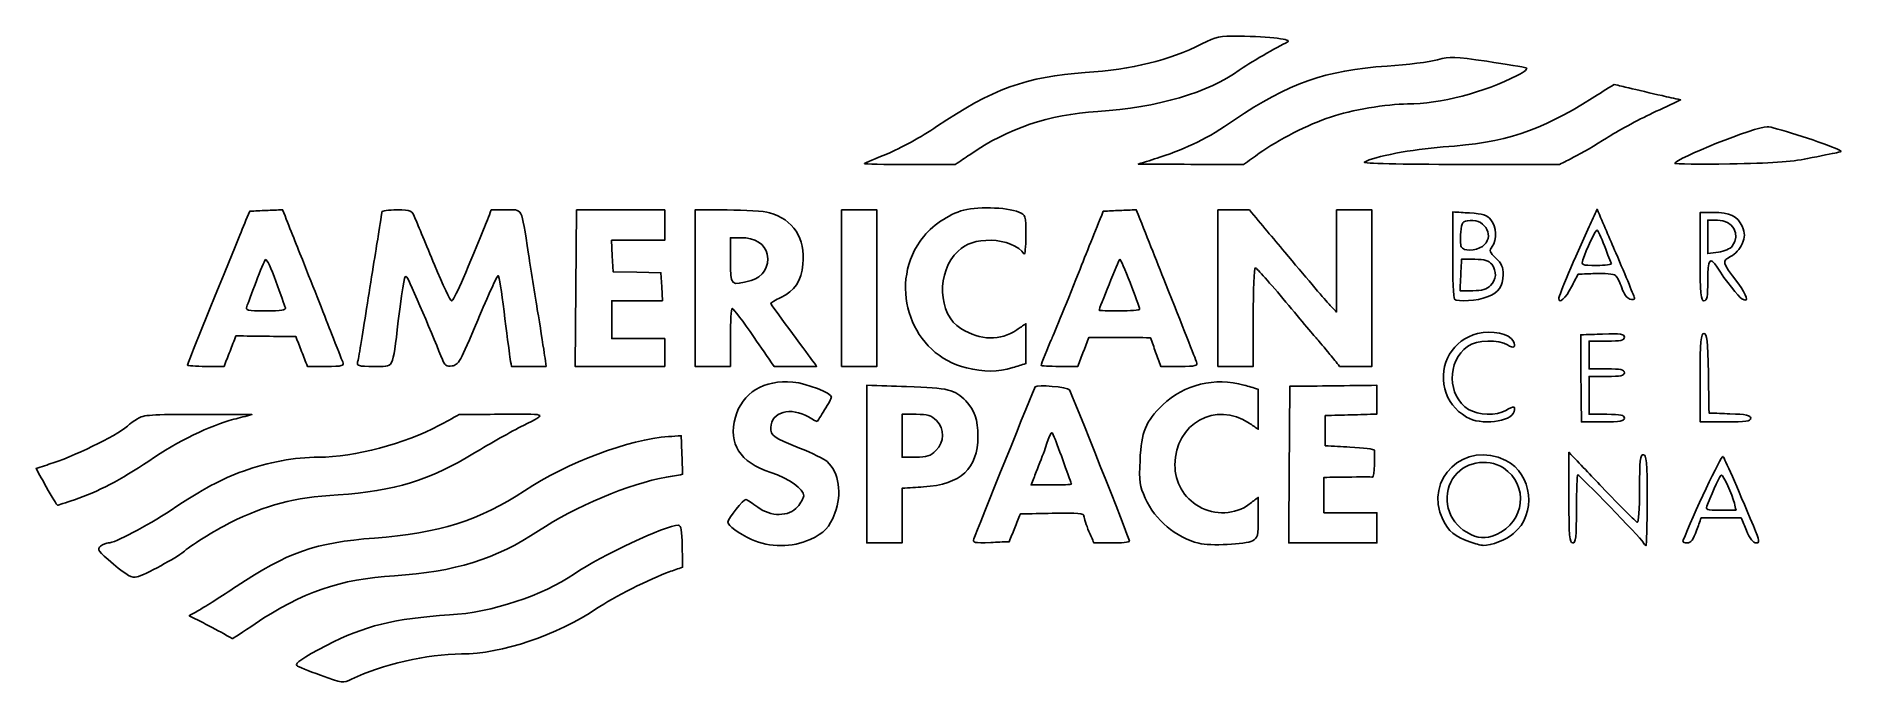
# Model space of a CAD drawing. Extents: x 23 to 559, y 22 to 214.
import ezdxf

# ---------------------------------------------------------------- set-up
doc = ezdxf.new("R2010")
doc.units = 0
doc.layers.add('IMAGE', color=7, linetype='CONTINUOUS')

msp = doc.modelspace()

# ---------------------------------------------------------------- linework, layer by layer
at = {"layer": 'IMAGE', "color": 7}
for points in [[(268.56, 175.78), (268.56, 175.78)], [(417.01, 176.21), (417.01, 176.21)], [(509.25, 175.84), (509.25, 175.84)], [(182.83, 138.75), (183.04, 162), (196.15, 162), (209.25, 162), (209.25, 157.5), (209.25, 153), (201.34, 153), (193.43, 153), (193.65, 148.31), (193.88, 143.62), (201, 143.49), (208.12, 143.35), (208.35, 139.17), (208.57, 135), (201.04, 135), (193.5, 135), (193.5, 129.38), (193.5, 123.75), (201.38, 123.75), (209.25, 123.75), (209.25, 119.62), (209.25, 115.5), (195.94, 115.5), (182.62, 115.5)], [(261.75, 138.75), (261.75, 162), (267, 162), (272.25, 162), (272.25, 138.75), (272.25, 115.5), (267, 115.5), (261.75, 115.5)], [(452.08, 151.17), (452.08, 151.17)], [(526.29, 151.22), (526.29, 151.22)], [(490.37, 146.06), (490.37, 146.06)], [(516.75, 148.12), (516.75, 148.12)], [(234.94, 141.04), (234.94, 141.04)], [(443.75, 135.5), (443.75, 135.5)], [(454.5, 139.5), (454.5, 139.5)], [(474.75, 135.65), (474.75, 135.65)], [(96.57, 132.94), (96.57, 132.94)], [(350.25, 132.43), (350.25, 132.43)], [(67.5, 115.87), (67.5, 115.87)], [(118.04, 116.81), (118.04, 116.81)], [(298.81, 115.05), (298.81, 115.05)], [(321, 115.78), (321, 115.78)], [(447.38, 100.4), (447.38, 100.4)], [(289.77, 90.48), (289.77, 90.48)], [(330, 80.51), (330, 80.51)], [(25.55, 79.69), (25.55, 79.69)], [(456.21, 65.53), (456.21, 65.53)], [(235.04, 64.05), (235.04, 64.05)], [(301.06, 64.28), (301.06, 64.28)], [(367.88, 62.9), (367.88, 62.9)], [(448.32, 63.32), (448.32, 63.32)], [(499.72, 63.3), (499.72, 63.3)], [(511.63, 63.64), (511.63, 63.64)], [(45.51, 56.75), (45.51, 56.75)], [(79.12, 35.54), (79.12, 35.54)], [(107.02, 23.67), (107.02, 23.67)]]:
    msp.add_lwpolyline(points, close=True, dxfattribs=at)
for points, knots in [([(275.41, 178.7), (279, 180.16), (285.55, 183.79), (289.96, 186.77), (306.36, 197.88), (316.9, 201.71), (334.12, 202.84), (348.15, 203.75), (358.93, 206.41), (368.79, 211.39), (372.97, 213.51), (374.1, 213.74), (379.67, 213.66), (389.17, 213.53), (395.96, 212.69), (394.12, 211.87), (391.54, 210.72), (382.23, 205.29), (379.88, 203.57), (370.79, 196.9), (355.58, 192.44), (337.9, 191.25), (322.93, 190.24), (311.57, 186.42), (299.82, 178.43), (298.39, 177.45), (296.95, 176.48), (295.52, 175.5), (290.97, 175.5), (286.43, 175.5), (281.88, 175.5), (274.39, 175.5), (268.39, 175.63), (268.56, 175.78), (268.73, 175.93), (271.82, 177.25), (275.41, 178.7)], [0, 0, 0, 0, 1, 1, 1, 2, 2, 2, 3, 3, 3, 4, 4, 4, 5, 5, 5, 6, 6, 6, 7, 7, 7, 8, 8, 8, 9, 9, 9, 10, 10, 10, 11, 11, 11, 12, 12, 12, 12]), ([(378.46, 188.78), (394.32, 199.59), (405.5, 203.54), (423.75, 204.76), (429.73, 205.16), (436.48, 206), (438.75, 206.63), (442.57, 207.68), (443.66, 207.65), (453.38, 206.18), (459.15, 205.32), (464.38, 204.44), (465, 204.24), (465.72, 204.01), (464.77, 203.18), (462.38, 201.95), (452.72, 196.98), (439.32, 193.5), (429.85, 193.5), (423.75, 193.49), (413.03, 191.68), (406.92, 189.61), (400.4, 187.41), (391.29, 182.77), (385.82, 178.87), (384.25, 177.74), (382.68, 176.62), (381.11, 175.5), (375.9, 175.52), (370.7, 175.54), (365.49, 175.55), (360.29, 175.57), (355.08, 175.59), (349.88, 175.61), (352, 176.3), (354.12, 176.98), (356.25, 177.67), (364.73, 180.42), (370.24, 183.17), (378.46, 188.78)], [0, 0, 0, 0, 1, 1, 1, 2, 2, 2, 3, 3, 3, 4, 4, 4, 5, 5, 5, 6, 6, 6, 7, 7, 7, 8, 8, 8, 9, 9, 9, 10, 10, 10, 11, 11, 11, 12, 12, 12, 13, 13, 13, 13]), ([(488.9, 183.36), (485.86, 181.4), (481.48, 178.82), (479.16, 177.64), (477.75, 176.93), (476.35, 176.21), (474.94, 175.5), (465.1, 175.51), (455.25, 175.52), (445.41, 175.52), (427.82, 175.54), (416.34, 175.82), (417.01, 176.21), (419.84, 177.87), (431.2, 180.05), (440.42, 180.71), (459, 182.04), (468.85, 185.27), (484.66, 195.21), (486.83, 196.58), (489.01, 197.95), (491.19, 199.32), (492.64, 198.97), (494.08, 198.62), (495.53, 198.27), (497.92, 197.7), (502.37, 196.67), (505.41, 195.98), (507.25, 195.56), (509.1, 195.14), (510.94, 194.73), (508.19, 193.43), (505.44, 192.13), (502.69, 190.83), (498.15, 188.69), (491.94, 185.33), (488.9, 183.36)], [0, 0, 0, 0, 1, 1, 1, 2, 2, 2, 3, 3, 3, 4, 4, 4, 5, 5, 5, 6, 6, 6, 7, 7, 7, 8, 8, 8, 9, 9, 9, 10, 10, 10, 11, 11, 11, 12, 12, 12, 12]), ([(536.66, 186.75), (538.35, 186.75), (551.63, 182.53), (556.79, 180.36), (559.12, 179.38), (559.12, 179.37), (557.25, 179.01), (556.22, 178.8), (552.34, 178.02), (548.62, 177.27), (543.65, 176.27), (537.59, 175.85), (525.56, 175.68), (516.59, 175.55), (509.25, 175.62), (509.25, 175.84), (509.25, 177.23), (533.16, 186.75), (536.66, 186.75)], [0, 0, 0, 0, 1, 1, 1, 2, 2, 2, 3, 3, 3, 4, 4, 4, 5, 5, 5, 6, 6, 6, 6]), ([(110.28, 125.25), (111.81, 121.33), (113.31, 117.53), (113.61, 116.81), (114.11, 115.63), (113.61, 115.5), (108.64, 115.5), (106.8, 115.5), (104.96, 115.5), (103.12, 115.5), (102.55, 116.97), (101.98, 118.45), (101.4, 119.92), (100.83, 121.39), (100.26, 122.86), (99.69, 124.34), (96.73, 124.37), (93.76, 124.41), (90.79, 124.45), (87.83, 124.49), (84.86, 124.53), (81.9, 124.57), (81.31, 123.06), (80.73, 121.54), (80.14, 120.03), (79.55, 118.52), (78.97, 117.01), (78.38, 115.5), (76.57, 115.5), (74.76, 115.5), (72.94, 115.5), (69.95, 115.5), (67.5, 115.67), (67.5, 115.87), (67.5, 116.19), (74.26, 132.97), (83.06, 154.5), (84.03, 156.88), (85, 159.25), (85.98, 161.62), (87.6, 161.7), (89.23, 161.77), (90.85, 161.84), (92.48, 161.92), (94.11, 161.99), (95.73, 162.06), (97.69, 157.11), (99.66, 152.17), (101.62, 147.22), (104.85, 139.05), (108.75, 129.17), (110.28, 125.25)], [0, 0, 0, 0, 1, 1, 1, 2, 2, 2, 3, 3, 3, 4, 4, 4, 5, 5, 5, 6, 6, 6, 7, 7, 7, 8, 8, 8, 9, 9, 9, 10, 10, 10, 11, 11, 11, 12, 12, 12, 13, 13, 13, 14, 14, 14, 15, 15, 15, 16, 16, 16, 17, 17, 17, 17]), ([(171.71, 130.5), (172.49, 125.76), (173.32, 120.44), (173.57, 118.69), (173.72, 117.62), (173.87, 116.56), (174.02, 115.5), (172.3, 115.5), (170.58, 115.5), (168.85, 115.5), (167.13, 115.5), (165.41, 115.5), (163.69, 115.5), (163.55, 116.44), (163.4, 117.38), (163.26, 118.31), (163.02, 119.86), (162.24, 125.93), (161.53, 131.81), (160.82, 137.69), (160.01, 142.5), (159.74, 142.5), (159.47, 142.5), (156.74, 136.51), (153.69, 129.19), (148.52, 116.83), (147.98, 115.86), (146.06, 115.64), (144.39, 115.44), (143.85, 115.8), (143.2, 117.51), (141.2, 122.81), (133.2, 141.44), (132.67, 142.05), (131.94, 142.88), (131.68, 141.58), (130.12, 129), (128.28, 114.18), (128.99, 115.5), (122.87, 115.5), (118.25, 115.5), (117.69, 115.65), (118.04, 116.81), (118.25, 117.53), (119.45, 124.71), (120.71, 132.75), (121.97, 140.79), (123.5, 150.41), (124.11, 154.12), (124.72, 157.84), (125.23, 161.13), (125.24, 161.44), (125.24, 161.75), (127.24, 162), (129.67, 162), (134.07, 162), (134.09, 161.99), (135.25, 159.19), (135.89, 157.64), (138.41, 151.55), (140.85, 145.64), (143.29, 139.74), (145.59, 134.93), (145.96, 134.94), (146.58, 134.97), (149.91, 142.46), (155.41, 156.19), (156.18, 158.12), (156.96, 160.06), (157.73, 162), (159.19, 162), (160.65, 162), (162.1, 162), (167.18, 162), (166.49, 163.35), (168.77, 148.88), (169.61, 143.51), (170.93, 135.24), (171.71, 130.5)], [0, 0, 0, 0, 1, 1, 1, 2, 2, 2, 3, 3, 3, 4, 4, 4, 5, 5, 5, 6, 6, 6, 7, 7, 7, 8, 8, 8, 9, 9, 9, 10, 10, 10, 11, 11, 11, 12, 12, 12, 13, 13, 13, 14, 14, 14, 15, 15, 15, 16, 16, 16, 17, 17, 17, 18, 18, 18, 19, 19, 19, 20, 20, 20, 21, 21, 21, 22, 22, 22, 23, 23, 23, 24, 24, 24, 25, 25, 25, 26, 26, 26, 26]), ([(250.28, 145.87), (249.77, 140.88), (247.76, 137.84), (243.76, 135.99), (242.13, 135.24), (240.78, 134.46), (240.78, 134.25), (240.77, 134.04), (243.15, 130.67), (246.06, 126.75), (248.97, 122.83), (252.02, 118.7), (252.85, 117.56), (253.35, 116.87), (253.85, 116.19), (254.35, 115.5), (252.24, 115.5), (250.13, 115.5), (248.02, 115.5), (245.91, 115.5), (243.8, 115.5), (241.69, 115.5), (239.72, 118.36), (237.75, 121.23), (235.78, 124.09), (232.53, 128.82), (229.62, 132.7), (229.31, 132.72), (229, 132.74), (228.75, 128.87), (228.75, 124.12), (228.75, 121.25), (228.75, 118.38), (228.75, 115.5), (227, 115.5), (225.25, 115.5), (223.5, 115.5), (221.75, 115.5), (220, 115.5), (218.25, 115.5), (218.25, 123.25), (218.25, 131), (218.25, 138.75), (218.25, 146.5), (218.25, 154.25), (218.25, 162), (221.44, 162), (224.62, 162), (227.81, 162), (233.07, 161.99), (238.71, 161.62), (240.34, 161.17), (247.36, 159.22), (251.07, 153.51), (250.28, 145.87)], [0, 0, 0, 0, 1, 1, 1, 2, 2, 2, 3, 3, 3, 4, 4, 4, 5, 5, 5, 6, 6, 6, 7, 7, 7, 8, 8, 8, 9, 9, 9, 10, 10, 10, 11, 11, 11, 12, 12, 12, 13, 13, 13, 14, 14, 14, 15, 15, 15, 16, 16, 16, 17, 17, 17, 18, 18, 18, 18]), ([(298.81, 115.05), (282.7, 118.96), (275.46, 138.76), (285.05, 152.69), (287.78, 156.67), (292.42, 160.1), (297.21, 161.7), (301.3, 163.05), (310.68, 162.87), (314.44, 161.37), (316.46, 160.55), (316.5, 160.41), (316.49, 154.33), (316.48, 150.92), (316.23, 148.5), (315.93, 148.97), (314.53, 151.11), (310, 152.99), (306.24, 153), (301.71, 153), (298.83, 152.06), (296.36, 149.76), (289.84, 143.7), (290.32, 130.93), (297.22, 126.72), (303.07, 123.15), (308.88, 123.03), (313.83, 126.39), (314.72, 127), (315.61, 127.6), (316.5, 128.2), (316.5, 126.22), (316.5, 124.24), (316.5, 122.26), (316.5, 120.27), (316.5, 118.29), (316.5, 116.31), (315.2, 115.92), (313.91, 115.54), (312.61, 115.15), (308.06, 113.8), (304.09, 113.77), (298.81, 115.05)], [0, 0, 0, 0, 1, 1, 1, 2, 2, 2, 3, 3, 3, 4, 4, 4, 5, 5, 5, 6, 6, 6, 7, 7, 7, 8, 8, 8, 9, 9, 9, 10, 10, 10, 11, 11, 11, 12, 12, 12, 13, 13, 13, 14, 14, 14, 14]), ([(332.11, 143.25), (334.56, 149.38), (337.01, 155.5), (339.46, 161.62), (341.1, 161.7), (342.73, 161.77), (344.37, 161.84), (346.01, 161.92), (347.65, 161.99), (349.29, 162.06), (352.19, 154.74), (355.09, 147.42), (357.99, 140.09), (362.77, 128.01), (366.91, 117.53), (367.17, 116.81), (367.61, 115.64), (367.08, 115.5), (362.1, 115.5), (360.25, 115.5), (358.39, 115.5), (356.54, 115.5), (356.03, 116.92), (355.53, 118.34), (355.02, 119.76), (354.51, 121.18), (354.01, 122.6), (353.5, 124.02), (350.45, 124.04), (347.41, 124.05), (344.36, 124.07), (341.32, 124.09), (338.27, 124.11), (335.23, 124.12), (334.67, 122.69), (334.11, 121.25), (333.55, 119.81), (333, 118.38), (332.44, 116.94), (331.88, 115.5), (330.07, 115.5), (328.26, 115.5), (326.44, 115.5), (323.45, 115.5), (321, 115.63), (321, 115.78), (321, 116.17), (323.14, 121.51), (324.04, 123.38), (324.44, 124.2), (328.07, 133.14), (332.11, 143.25)], [0, 0, 0, 0, 1, 1, 1, 2, 2, 2, 3, 3, 3, 4, 4, 4, 5, 5, 5, 6, 6, 6, 7, 7, 7, 8, 8, 8, 9, 9, 9, 10, 10, 10, 11, 11, 11, 12, 12, 12, 13, 13, 13, 14, 14, 14, 15, 15, 15, 16, 16, 16, 17, 17, 17, 17]), ([(403.02, 123.55), (402.53, 124.06), (398.34, 129.04), (393.7, 134.61), (389.07, 140.19), (384.99, 144.75), (384.64, 144.75), (384.29, 144.75), (384, 138.17), (384, 130.12), (384, 125.25), (384, 120.38), (384, 115.5), (382.25, 115.5), (380.5, 115.5), (378.75, 115.5), (377, 115.5), (375.25, 115.5), (373.5, 115.5), (373.5, 123.25), (373.5, 131), (373.5, 138.75), (373.5, 146.5), (373.5, 154.25), (373.5, 162), (375.06, 162), (376.62, 162), (378.19, 161.99), (379.75, 161.99), (381.31, 161.99), (382.88, 161.99), (386.38, 157.81), (389.88, 153.64), (393.38, 149.46), (399.15, 142.57), (404.96, 135.73), (406.29, 134.28), (407.1, 133.39), (407.9, 132.51), (408.71, 131.63), (408.72, 136.69), (408.72, 141.75), (408.73, 146.81), (408.74, 151.88), (408.74, 156.94), (408.75, 162), (410.5, 162), (412.25, 162), (414, 162), (415.75, 162), (417.5, 162), (419.25, 162), (419.25, 154.25), (419.25, 146.5), (419.25, 138.75), (419.25, 131), (419.25, 123.25), (419.25, 115.5), (417.66, 115.5), (416.06, 115.5), (414.47, 115.5), (412.87, 115.5), (411.28, 115.5), (409.68, 115.5), (408.72, 116.69), (407.76, 117.88), (406.79, 119.06), (405.21, 121.02), (403.51, 123.04), (403.02, 123.55)], [0, 0, 0, 0, 1, 1, 1, 2, 2, 2, 3, 3, 3, 4, 4, 4, 5, 5, 5, 6, 6, 6, 7, 7, 7, 8, 8, 8, 9, 9, 9, 10, 10, 10, 11, 11, 11, 12, 12, 12, 13, 13, 13, 14, 14, 14, 15, 15, 15, 16, 16, 16, 17, 17, 17, 18, 18, 18, 19, 19, 19, 20, 20, 20, 21, 21, 21, 22, 22, 22, 23, 23, 23, 23]), ([(454.6, 159.06), (456.25, 157.02), (456.43, 153.12), (454.96, 151.11), (454.03, 149.85), (454.15, 149.48), (456.09, 147.67), (457.76, 146.11), (458.24, 144.99), (458.23, 142.76), (458.2, 139.23), (457.05, 137.61), (453.51, 136.13), (450.76, 134.98), (444.66, 134.59), (443.75, 135.5), (443.48, 135.77), (443.25, 141.72), (443.25, 148.71), (443.25, 152.95), (443.25, 157.19), (443.25, 161.42), (444.91, 161.32), (446.57, 161.21), (448.23, 161.11), (452.29, 160.85), (453.46, 160.48), (454.6, 159.06)], [0, 0, 0, 0, 1, 1, 1, 2, 2, 2, 3, 3, 3, 4, 4, 4, 5, 5, 5, 6, 6, 6, 7, 7, 7, 8, 8, 8, 9, 9, 9, 9]), ([(497.25, 135.72), (497.25, 135.4), (496.62, 135.31), (495.85, 135.51), (495.04, 135.72), (494.04, 137.11), (493.48, 138.82), (492.94, 140.44), (492.08, 142.12), (491.57, 142.55), (491.06, 142.97), (488.35, 143.22), (485.55, 143.1), (483.86, 143.02), (482.16, 142.95), (480.47, 142.88), (479.83, 141.64), (479.19, 140.4), (478.55, 139.17), (476.76, 135.72), (474.75, 133.86), (474.75, 135.65), (474.75, 136.45), (479.54, 147.85), (483.75, 157.05), (484.54, 158.77), (485.33, 160.5), (486.12, 162.22), (487.97, 157.9), (489.83, 153.58), (491.68, 149.26), (494.74, 142.14), (497.25, 136.04), (497.25, 135.72)], [0, 0, 0, 0, 1, 1, 1, 2, 2, 2, 3, 3, 3, 4, 4, 4, 5, 5, 5, 6, 6, 6, 7, 7, 7, 8, 8, 8, 9, 9, 9, 10, 10, 10, 11, 11, 11, 11]), ([(529.17, 157.13), (530.13, 154.84), (530.13, 154.17), (529.19, 151.92), (528.58, 150.46), (527.12, 148.83), (525.8, 148.15), (523.13, 146.77), (523.16, 146.67), (527.92, 140.33), (530.78, 136.52), (531.36, 134.28), (529.16, 135.55), (528.16, 136.13), (524.21, 141.16), (521.79, 144.94), (519.64, 148.29), (519, 147.4), (519, 141), (519, 136.17), (518.78, 135), (517.88, 135), (516.92, 135), (516.75, 136.96), (516.75, 148.12), (516.75, 152.5), (516.75, 156.88), (516.75, 161.25), (517.98, 161.25), (519.22, 161.25), (520.45, 161.25), (525.68, 161.25), (527.89, 160.21), (529.17, 157.13)], [0, 0, 0, 0, 1, 1, 1, 2, 2, 2, 3, 3, 3, 4, 4, 4, 5, 5, 5, 6, 6, 6, 7, 7, 7, 8, 8, 8, 9, 9, 9, 10, 10, 10, 11, 11, 11, 11]), ([(448.4, 158.87), (446.06, 158.64), (445.9, 158.44), (445.65, 155.38), (445.5, 153.6), (445.57, 151.66), (445.79, 151.07), (446.34, 149.65), (450, 149.71), (452.08, 151.17), (455.81, 153.78), (453.16, 159.32), (448.4, 158.87)], [0, 0, 0, 0, 1, 1, 1, 2, 2, 2, 3, 3, 3, 4, 4, 4, 4]), ([(490.37, 146.06), (490.23, 146.37), (489.31, 148.73), (488.33, 151.31), (487.35, 153.89), (486.34, 156), (486.09, 156), (485.62, 156), (482.9, 150.24), (481.93, 147.19), (481.42, 145.56), (481.57, 145.5), (486.01, 145.5), (488.55, 145.5), (490.51, 145.75), (490.37, 146.06)], [0, 0, 0, 0, 1, 1, 1, 2, 2, 2, 3, 3, 3, 4, 4, 4, 5, 5, 5, 5]), ([(521.88, 159), (520.92, 159), (519.96, 159), (519, 159), (519, 157.34), (519, 155.68), (519, 154.03), (519, 152.37), (519, 150.71), (519, 149.05), (520.05, 149.19), (521.11, 149.34), (522.16, 149.48), (523.91, 149.71), (525.75, 150.49), (526.29, 151.22), (528.88, 154.76), (526.48, 159), (521.88, 159)], [0, 0, 0, 0, 1, 1, 1, 2, 2, 2, 3, 3, 3, 4, 4, 4, 5, 5, 5, 6, 6, 6, 6]), ([(239.69, 148.81), (239.13, 151.79), (236, 153.75), (231.82, 153.75), (230.8, 153.75), (229.77, 153.75), (228.75, 153.75), (228.75, 151.5), (228.75, 149.25), (228.75, 147), (228.75, 139.41), (228.82, 139.34), (234.94, 141.04), (238.37, 141.99), (240.36, 145.24), (239.69, 148.81)], [0, 0, 0, 0, 1, 1, 1, 2, 2, 2, 3, 3, 3, 4, 4, 4, 5, 5, 5, 5]), ([(93.75, 140.85), (92.38, 144.68), (91, 147.55), (90.68, 147.22), (90.36, 146.89), (89.09, 143.93), (87.86, 140.62), (86.64, 137.32), (85.4, 134.03), (85.11, 133.31), (84.64, 132.13), (85.18, 132), (90.75, 132), (95.36, 132), (96.82, 132.24), (96.57, 132.94), (96.38, 133.45), (95.11, 137.01), (93.75, 140.85)], [0, 0, 0, 0, 1, 1, 1, 2, 2, 2, 3, 3, 3, 4, 4, 4, 5, 5, 5, 6, 6, 6, 6]), ([(344.38, 147.38), (344.07, 147.07), (338.26, 132.67), (338.25, 132.19), (338.25, 132.08), (340.95, 132), (344.25, 132), (347.55, 132), (350.25, 132.19), (350.25, 132.43), (350.25, 133.55), (344.7, 147.7), (344.38, 147.38)], [0, 0, 0, 0, 1, 1, 1, 2, 2, 2, 3, 3, 3, 4, 4, 4, 4]), ([(454.84, 145.84), (453.99, 146.96), (452.8, 147.32), (449.8, 147.34), (448.49, 147.35), (447.18, 147.36), (445.88, 147.37), (445.8, 145.81), (445.73, 144.25), (445.65, 142.69), (445.58, 141.12), (445.5, 139.56), (445.43, 138), (446.69, 138), (447.95, 138), (449.21, 138), (452, 138), (453.4, 138.4), (454.5, 139.5), (456.26, 141.26), (456.4, 143.78), (454.84, 145.84)], [0, 0, 0, 0, 1, 1, 1, 2, 2, 2, 3, 3, 3, 4, 4, 4, 5, 5, 5, 6, 6, 6, 7, 7, 7, 7]), ([(440.92, 108.83), (438.99, 116.06), (443.4, 123.49), (450.66, 125.23), (455.01, 126.27), (460.05, 125.24), (461.21, 123.07), (462.23, 121.17), (461.37, 120.58), (459.48, 121.9), (457.07, 123.59), (450.32, 123.33), (447.67, 121.44), (441.45, 117.01), (441.62, 106.6), (447.97, 102.72), (450.82, 100.98), (456.27, 100.81), (459, 102.38), (461.52, 103.81), (461.93, 103.76), (461.48, 102.05), (460.68, 98.97), (451.42, 97.89), (447.38, 100.4), (443.83, 102.61), (441.92, 105.1), (440.92, 108.83)], [0, 0, 0, 0, 1, 1, 1, 2, 2, 2, 3, 3, 3, 4, 4, 4, 5, 5, 5, 6, 6, 6, 7, 7, 7, 8, 8, 8, 9, 9, 9, 9]), ([(489, 112.5), (487.25, 112.5), (485.5, 112.5), (483.75, 112.5), (483.75, 110.62), (483.75, 108.75), (483.75, 106.88), (483.75, 105), (483.75, 103.12), (483.75, 101.25), (485.5, 101.25), (487.25, 101.25), (489, 101.25), (493.17, 101.25), (494.25, 101.02), (494.25, 100.12), (494.25, 99.21), (493.04, 99), (487.88, 99), (485.75, 99), (483.63, 99), (481.5, 99), (481.47, 101.44), (481.43, 103.88), (481.4, 106.31), (481.4, 106.31), (481.4, 106.31), (481.4, 106.31), (481.35, 110.33), (481.3, 116.16), (481.29, 119.25), (481.29, 121.12), (481.28, 123), (481.28, 124.88), (483.44, 124.95), (485.6, 125.02), (487.76, 125.09), (493.2, 125.27), (494.25, 125.12), (494.25, 124.15), (494.25, 123.23), (493.23, 123), (489, 123), (487.25, 123), (485.5, 123), (483.75, 123), (483.75, 121.62), (483.75, 120.25), (483.75, 118.88), (483.75, 117.5), (483.75, 116.12), (483.75, 114.75), (485.5, 114.75), (487.25, 114.75), (489, 114.75), (493.17, 114.75), (494.25, 114.52), (494.25, 113.62), (494.25, 112.73), (493.17, 112.5), (489, 112.5)], [0, 0, 0, 0, 1, 1, 1, 2, 2, 2, 3, 3, 3, 4, 4, 4, 5, 5, 5, 6, 6, 6, 7, 7, 7, 8, 8, 8, 9, 9, 9, 10, 10, 10, 11, 11, 11, 12, 12, 12, 13, 13, 13, 14, 14, 14, 15, 15, 15, 16, 16, 16, 17, 17, 17, 18, 18, 18, 19, 19, 19, 20, 20, 20, 20]), ([(519.17, 113.44), (519.24, 109.5), (519.31, 105.56), (519.38, 101.62), (521.44, 101.55), (523.5, 101.48), (525.56, 101.41), (530.39, 101.24), (531.75, 100.95), (531.75, 100.09), (531.75, 99.21), (530.32, 99), (524.25, 99), (521.75, 99), (519.25, 99), (516.75, 99), (516.75, 103.38), (516.75, 107.75), (516.75, 112.12), (516.75, 123.19), (516.92, 125.25), (517.86, 125.25), (518.78, 125.25), (519, 123.25), (519.17, 113.44)], [0, 0, 0, 0, 1, 1, 1, 2, 2, 2, 3, 3, 3, 4, 4, 4, 5, 5, 5, 6, 6, 6, 7, 7, 7, 8, 8, 8, 8]), ([(235.04, 64.05), (231.09, 65.89), (228, 68.14), (228, 69.17), (228, 70.33), (232.66, 76.12), (233.41, 75.91), (233.83, 75.79), (235.38, 74.78), (236.84, 73.66), (240.69, 70.73), (246.13, 70.76), (248.69, 73.73), (249.69, 74.89), (250.5, 76.35), (250.5, 76.99), (250.5, 79.1), (246.3, 82.1), (240.72, 83.98), (231.44, 87.1), (228.07, 92.39), (230.23, 100.41), (232.17, 107.62), (238.71, 111.6), (247.33, 110.81), (251.49, 110.43), (258.75, 107.59), (258.75, 106.33), (258.75, 106), (257.84, 104.29), (256.72, 102.55), (255.6, 100.8), (254.63, 99.27), (254.55, 99.15), (254.48, 99.02), (253.28, 99.61), (251.9, 100.46), (246.77, 103.58), (240.75, 101.9), (240.75, 97.35), (240.75, 94.85), (241.38, 94.4), (249.3, 91.21), (252.97, 89.73), (256.65, 87.93), (257.47, 87.2), (260.99, 84.07), (261.96, 77.52), (259.76, 71.83), (258.07, 67.47), (256.76, 66.09), (252.38, 64.03), (247.2, 61.59), (240.3, 61.6), (235.04, 64.05)], [0, 0, 0, 0, 1, 1, 1, 2, 2, 2, 3, 3, 3, 4, 4, 4, 5, 5, 5, 6, 6, 6, 7, 7, 7, 8, 8, 8, 9, 9, 9, 10, 10, 10, 11, 11, 11, 12, 12, 12, 13, 13, 13, 14, 14, 14, 15, 15, 15, 16, 16, 16, 17, 17, 17, 18, 18, 18, 18]), ([(298.64, 105.26), (301.34, 102.4), (302.25, 99.73), (302.25, 94.69), (302.25, 85.12), (297.14, 80.37), (286.1, 79.68), (283.99, 79.55), (281.87, 79.42), (279.75, 79.29), (279.75, 76.57), (279.75, 73.86), (279.75, 71.14), (279.75, 68.43), (279.75, 65.71), (279.75, 63), (278, 63), (276.25, 63), (274.5, 63), (272.75, 63), (271, 63), (269.25, 63), (269.25, 70.81), (269.25, 78.62), (269.25, 86.44), (269.25, 86.44), (269.25, 86.44), (269.25, 86.44), (269.25, 94.25), (269.25, 102.06), (269.25, 109.88), (273.19, 109.74), (277.12, 109.61), (281.06, 109.48), (293.64, 109.06), (295.47, 108.62), (298.64, 105.26)], [0, 0, 0, 0, 1, 1, 1, 2, 2, 2, 3, 3, 3, 4, 4, 4, 5, 5, 5, 6, 6, 6, 7, 7, 7, 8, 8, 8, 9, 9, 9, 10, 10, 10, 11, 11, 11, 12, 12, 12, 12]), ([(329.4, 108.53), (330.14, 107.39), (347.25, 64.22), (347.25, 63.52), (347.25, 63.23), (344.88, 63), (341.97, 63), (340.21, 63), (338.46, 63), (336.7, 63), (336.21, 64.15), (335.71, 65.29), (335.22, 66.44), (334.41, 68.33), (333.75, 70.36), (333.75, 70.96), (333.75, 71.86), (332.14, 72.01), (324.3, 71.83), (321.15, 71.76), (318, 71.69), (314.85, 71.63), (314.3, 70.25), (313.74, 68.88), (313.19, 67.5), (312.64, 66.12), (312.09, 64.75), (311.54, 63.38), (309.71, 63.3), (307.88, 63.23), (306.05, 63.15), (301.04, 62.95), (300.61, 63.05), (301.06, 64.28), (302.05, 67), (319.03, 109.13), (319.25, 109.43), (319.8, 110.16), (328.87, 109.36), (329.4, 108.53)], [0, 0, 0, 0, 1, 1, 1, 2, 2, 2, 3, 3, 3, 4, 4, 4, 5, 5, 5, 6, 6, 6, 7, 7, 7, 8, 8, 8, 9, 9, 9, 10, 10, 10, 11, 11, 11, 12, 12, 12, 13, 13, 13, 13]), ([(367.92, 73.81), (372.49, 71.13), (378.75, 71.43), (382.8, 74.52), (383.7, 75.2), (384.6, 75.89), (385.5, 76.58), (385.5, 74.57), (385.5, 72.57), (385.5, 70.56), (385.5, 65.1), (385.35, 64.47), (383.81, 63.64), (381.82, 62.56), (371.09, 62.07), (367.88, 62.9), (360.93, 64.72), (354.94, 69.76), (351.94, 76.32), (350.27, 79.97), (350.11, 81.12), (350.4, 87.63), (350.76, 96.03), (352.01, 99.06), (357.13, 104.03), (363.38, 110.09), (372.79, 112.4), (381.24, 109.95), (382.66, 109.53), (384.08, 109.12), (385.5, 108.71), (385.5, 106.72), (385.5, 104.74), (385.5, 102.75), (385.5, 100.77), (385.5, 98.78), (385.5, 96.8), (384.6, 97.41), (383.7, 98.02), (382.8, 98.63), (372.96, 105.3), (360.75, 98.46), (360.75, 86.27), (360.75, 80.98), (363.33, 76.5), (367.92, 73.81)], [0, 0, 0, 0, 1, 1, 1, 2, 2, 2, 3, 3, 3, 4, 4, 4, 5, 5, 5, 6, 6, 6, 7, 7, 7, 8, 8, 8, 9, 9, 9, 10, 10, 10, 11, 11, 11, 12, 12, 12, 13, 13, 13, 14, 14, 14, 15, 15, 15, 15]), ([(420.01, 90.56), (420, 90.25), (420, 88.31), (420, 86.25), (420, 84.19), (419.75, 82.54), (419.44, 82.59), (419.13, 82.64), (415.75, 82.64), (411.94, 82.59), (409.62, 82.56), (407.31, 82.53), (405, 82.5), (405, 80.75), (405, 79), (405, 77.25), (405, 75.5), (405, 73.75), (405, 72), (407.62, 72), (410.25, 72), (412.88, 72), (415.5, 72), (418.12, 72), (420.75, 72), (420.75, 70.5), (420.75, 69), (420.75, 67.5), (420.75, 66), (420.75, 64.5), (420.75, 63), (416.38, 63), (412.02, 63), (407.65, 63), (403.29, 63), (398.92, 63), (394.55, 63), (394.61, 70.76), (394.66, 78.52), (394.71, 86.29), (394.77, 94.05), (394.82, 101.81), (394.88, 109.57), (399.19, 109.62), (403.5, 109.67), (407.81, 109.72), (412.13, 109.77), (416.44, 109.82), (420.75, 109.88), (420.75, 108.45), (420.75, 107.02), (420.75, 105.59), (420.75, 104.16), (420.75, 102.73), (420.75, 101.3), (418.19, 101.23), (415.62, 101.16), (413.06, 101.09), (410.5, 101.02), (407.94, 100.95), (405.38, 100.88), (405.38, 99.38), (405.38, 97.88), (405.38, 96.38), (405.38, 94.88), (405.38, 93.38), (405.38, 91.88), (407.81, 91.75), (410.25, 91.62), (412.69, 91.5), (416.72, 91.29), (420.01, 90.87), (420.01, 90.56)], [0, 0, 0, 0, 1, 1, 1, 2, 2, 2, 3, 3, 3, 4, 4, 4, 5, 5, 5, 6, 6, 6, 7, 7, 7, 8, 8, 8, 9, 9, 9, 10, 10, 10, 11, 11, 11, 12, 12, 12, 13, 13, 13, 14, 14, 14, 15, 15, 15, 16, 16, 16, 17, 17, 17, 18, 18, 18, 19, 19, 19, 20, 20, 20, 21, 21, 21, 22, 22, 22, 23, 23, 23, 24, 24, 24, 24]), ([(52.66, 99.95), (54.43, 101.08), (56.78, 101.24), (70.66, 101.21), (75.98, 101.19), (81.3, 101.18), (86.63, 101.17), (84.83, 100.7), (83.04, 100.23), (81.24, 99.76), (74, 97.86), (64.92, 93.41), (55.99, 87.37), (47.7, 81.78), (40.87, 78.2), (33.93, 75.85), (31.35, 74.97), (29.09, 74.25), (28.9, 74.25), (28.71, 74.25), (27.2, 76.7), (25.55, 79.69), (24.55, 81.5), (23.55, 83.31), (22.54, 85.12), (24.22, 85.69), (25.9, 86.25), (27.58, 86.81), (35.53, 89.48), (47.78, 95.67), (50.25, 98.27), (50.46, 98.48), (51.54, 99.24), (52.66, 99.95)], [0, 0, 0, 0, 1, 1, 1, 2, 2, 2, 3, 3, 3, 4, 4, 4, 5, 5, 5, 6, 6, 6, 7, 7, 7, 8, 8, 8, 9, 9, 9, 10, 10, 10, 11, 11, 11, 11]), ([(45.51, 56.75), (40.86, 60.67), (40.51, 61.15), (41.71, 62.03), (42.44, 62.56), (43.46, 63), (43.98, 63), (45.91, 63), (55.35, 67.95), (62.62, 72.77), (72.32, 79.2), (77.38, 81.93), (84.14, 84.38), (91.46, 87.04), (99.37, 88.5), (106.43, 88.5), (117.04, 88.5), (132.2, 92.49), (142.17, 97.9), (144.19, 98.99), (146.21, 100.08), (148.22, 101.18), (151.71, 101.2), (155.19, 101.23), (158.67, 101.25), (175.21, 101.37), (174.52, 101.63), (167.25, 97.95), (163.74, 96.17), (157.23, 92.49), (152.77, 89.78), (139.32, 81.6), (129.03, 78.43), (112.22, 77.31), (98.66, 76.4), (91.2, 74.46), (80.05, 68.95), (75.69, 66.8), (67.92, 61.93), (66.19, 60.26), (64.74, 58.86), (54.6, 53.42), (52.5, 52.9), (50.97, 52.53), (49.67, 53.24), (45.51, 56.75)], [0, 0, 0, 0, 1, 1, 1, 2, 2, 2, 3, 3, 3, 4, 4, 4, 5, 5, 5, 6, 6, 6, 7, 7, 7, 8, 8, 8, 9, 9, 9, 10, 10, 10, 11, 11, 11, 12, 12, 12, 13, 13, 13, 14, 14, 14, 15, 15, 15, 15]), ([(289.91, 99.41), (288.4, 100.92), (287.32, 101.25), (283.91, 101.25), (282.52, 101.25), (281.14, 101.25), (279.75, 101.25), (279.75, 99.12), (279.75, 97), (279.75, 94.88), (279.75, 92.75), (279.75, 90.62), (279.75, 88.5), (281.09, 88.5), (282.43, 88.5), (283.77, 88.5), (287.12, 88.5), (288.13, 88.83), (289.77, 90.48), (292.39, 93.1), (292.45, 96.87), (289.91, 99.41)], [0, 0, 0, 0, 1, 1, 1, 2, 2, 2, 3, 3, 3, 4, 4, 4, 5, 5, 5, 6, 6, 6, 7, 7, 7, 7]), ([(123, 64.46), (142.12, 65.87), (154.37, 69.74), (167.62, 78.55), (180.13, 86.87), (198.82, 93.9), (210.38, 94.64), (211.62, 94.72), (212.88, 94.8), (214.12, 94.88), (214.2, 92.96), (214.27, 91.05), (214.34, 89.14), (214.42, 87.23), (214.49, 85.32), (214.56, 83.41), (212.95, 83.13), (211.33, 82.85), (209.72, 82.57), (198.96, 80.7), (182.28, 73.69), (171.75, 66.62), (159.35, 58.3), (146.66, 54.33), (129, 53.26), (112.82, 52.28), (101.57, 48.4), (87.64, 39.01), (83.97, 36.53), (80.88, 34.53), (80.79, 34.57), (80.7, 34.61), (79.95, 35.05), (79.12, 35.54), (78.3, 36.03), (75.47, 37.55), (72.83, 38.91), (71.23, 39.73), (69.63, 40.56), (68.03, 41.38), (69.07, 41.97), (70.1, 42.56), (71.13, 43.14), (72.84, 44.11), (77.72, 47.23), (81.98, 50.08), (97.11, 60.2), (105.6, 63.17), (123, 64.46)], [0, 0, 0, 0, 1, 1, 1, 2, 2, 2, 3, 3, 3, 4, 4, 4, 5, 5, 5, 6, 6, 6, 7, 7, 7, 8, 8, 8, 9, 9, 9, 10, 10, 10, 11, 11, 11, 12, 12, 12, 13, 13, 13, 14, 14, 14, 15, 15, 15, 16, 16, 16, 16]), ([(324.9, 94.5), (324.09, 96.53), (324.15, 96.6), (322.22, 91.12), (321.64, 89.47), (320.46, 86.35), (319.59, 84.19), (319.07, 82.88), (318.55, 81.56), (318.02, 80.25), (320.02, 80.25), (322.01, 80.25), (324.01, 80.25), (327.3, 80.25), (330, 80.37), (330, 80.51), (330, 80.8), (326.06, 91.61), (324.9, 94.5)], [0, 0, 0, 0, 1, 1, 1, 2, 2, 2, 3, 3, 3, 4, 4, 4, 5, 5, 5, 6, 6, 6, 6]), ([(448.32, 63.32), (443.88, 64.9), (442.04, 66.43), (440.34, 69.95), (434.5, 82), (446.9, 93.68), (459.03, 87.56), (466.97, 83.55), (468.23, 71.61), (461.33, 65.81), (459.08, 63.91), (454.72, 62.22), (452.25, 62.29), (451.63, 62.3), (449.86, 62.77), (448.32, 63.32)], [0, 0, 0, 0, 1, 1, 1, 2, 2, 2, 3, 3, 3, 4, 4, 4, 5, 5, 5, 5]), ([(458.33, 85.3), (453.54, 88.5), (446.23, 86.95), (443.24, 82.1), (439.86, 76.64), (441.77, 69.4), (447.42, 66.2), (450.85, 64.25), (452.86, 64.1), (456.21, 65.53), (464.75, 69.19), (465.93, 80.22), (458.33, 85.3)], [0, 0, 0, 0, 1, 1, 1, 2, 2, 2, 3, 3, 3, 4, 4, 4, 4]), ([(480, 73.12), (480, 64.63), (479.82, 63), (478.88, 63), (477.92, 63), (477.75, 65), (477.75, 76.48), (477.75, 80.97), (477.75, 85.46), (477.75, 89.96), (481.02, 86.53), (484.29, 83.1), (487.55, 79.67), (492.95, 74.01), (497.67, 69.26), (498.05, 69.13), (498.46, 68.98), (498.75, 73.12), (498.75, 79.06), (498.75, 87.62), (498.93, 89.25), (499.88, 89.25), (500.83, 89.25), (501, 87.25), (501, 75.75), (501, 68.33), (500.85, 62.25), (500.66, 62.25), (500.48, 62.25), (500.05, 62.72), (499.72, 63.3), (498.96, 64.63), (480.92, 83.25), (480.39, 83.25), (480.18, 83.25), (480, 78.69), (480, 73.12)], [0, 0, 0, 0, 1, 1, 1, 2, 2, 2, 3, 3, 3, 4, 4, 4, 5, 5, 5, 6, 6, 6, 7, 7, 7, 8, 8, 8, 9, 9, 9, 10, 10, 10, 11, 11, 11, 12, 12, 12, 12]), ([(511.63, 63.64), (514.57, 71.14), (523.1, 89.18), (523.5, 88.73), (524, 88.17), (527.47, 80.24), (532.55, 68.06), (534.43, 63.55), (534.52, 63), (533.36, 63), (532.5, 63), (531.5, 64.29), (530.46, 66.75), (529.94, 68), (529.41, 69.25), (528.88, 70.5), (526.91, 70.5), (524.93, 70.5), (522.96, 70.5), (520.99, 70.5), (519.02, 70.5), (517.05, 70.5), (516.6, 69.25), (516.15, 68), (515.7, 66.75), (514.7, 63.96), (513.97, 63), (512.86, 63), (512.04, 63), (511.49, 63.29), (511.63, 63.64)], [0, 0, 0, 0, 1, 1, 1, 2, 2, 2, 3, 3, 3, 4, 4, 4, 5, 5, 5, 6, 6, 6, 7, 7, 7, 8, 8, 8, 9, 9, 9, 10, 10, 10, 10]), ([(523.08, 83.25), (522.73, 83.25), (520.67, 78.85), (518.95, 74.44), (518.31, 72.8), (518.42, 72.75), (522.85, 72.75), (524.37, 72.75), (525.89, 72.75), (527.41, 72.75), (527.24, 73.43), (527.07, 74.11), (526.9, 74.79), (526.26, 77.34), (523.59, 83.25), (523.08, 83.25)], [0, 0, 0, 0, 1, 1, 1, 2, 2, 2, 3, 3, 3, 4, 4, 4, 5, 5, 5, 5]), ([(108.75, 32.52), (120.12, 38.4), (129, 40.61), (145.3, 41.6), (157.97, 42.37), (172.88, 47.29), (182.43, 53.87), (190.29, 59.27), (209.56, 68.25), (213.31, 68.25), (214.07, 68.25), (214.35, 66.71), (214.43, 62.03), (214.46, 59.96), (214.5, 57.88), (214.53, 55.81), (213.22, 55.34), (211.9, 54.88), (210.58, 54.41), (205.04, 52.46), (193.9, 46.83), (189, 43.5), (177.38, 35.62), (160.71, 30.01), (148.88, 30), (138.81, 29.98), (125.11, 26.85), (116.25, 22.54), (113.67, 21.28), (113.51, 21.3), (107.02, 23.67), (103.39, 25), (100.2, 26.3), (99.95, 26.55), (99.27, 27.23), (101.6, 28.82), (108.75, 32.52)], [0, 0, 0, 0, 1, 1, 1, 2, 2, 2, 3, 3, 3, 4, 4, 4, 5, 5, 5, 6, 6, 6, 7, 7, 7, 8, 8, 8, 9, 9, 9, 10, 10, 10, 11, 11, 11, 12, 12, 12, 12])]:
    msp.add_open_spline(points, degree=3, knots=knots, dxfattribs=at)

doc.saveas('drawing.dxf')
